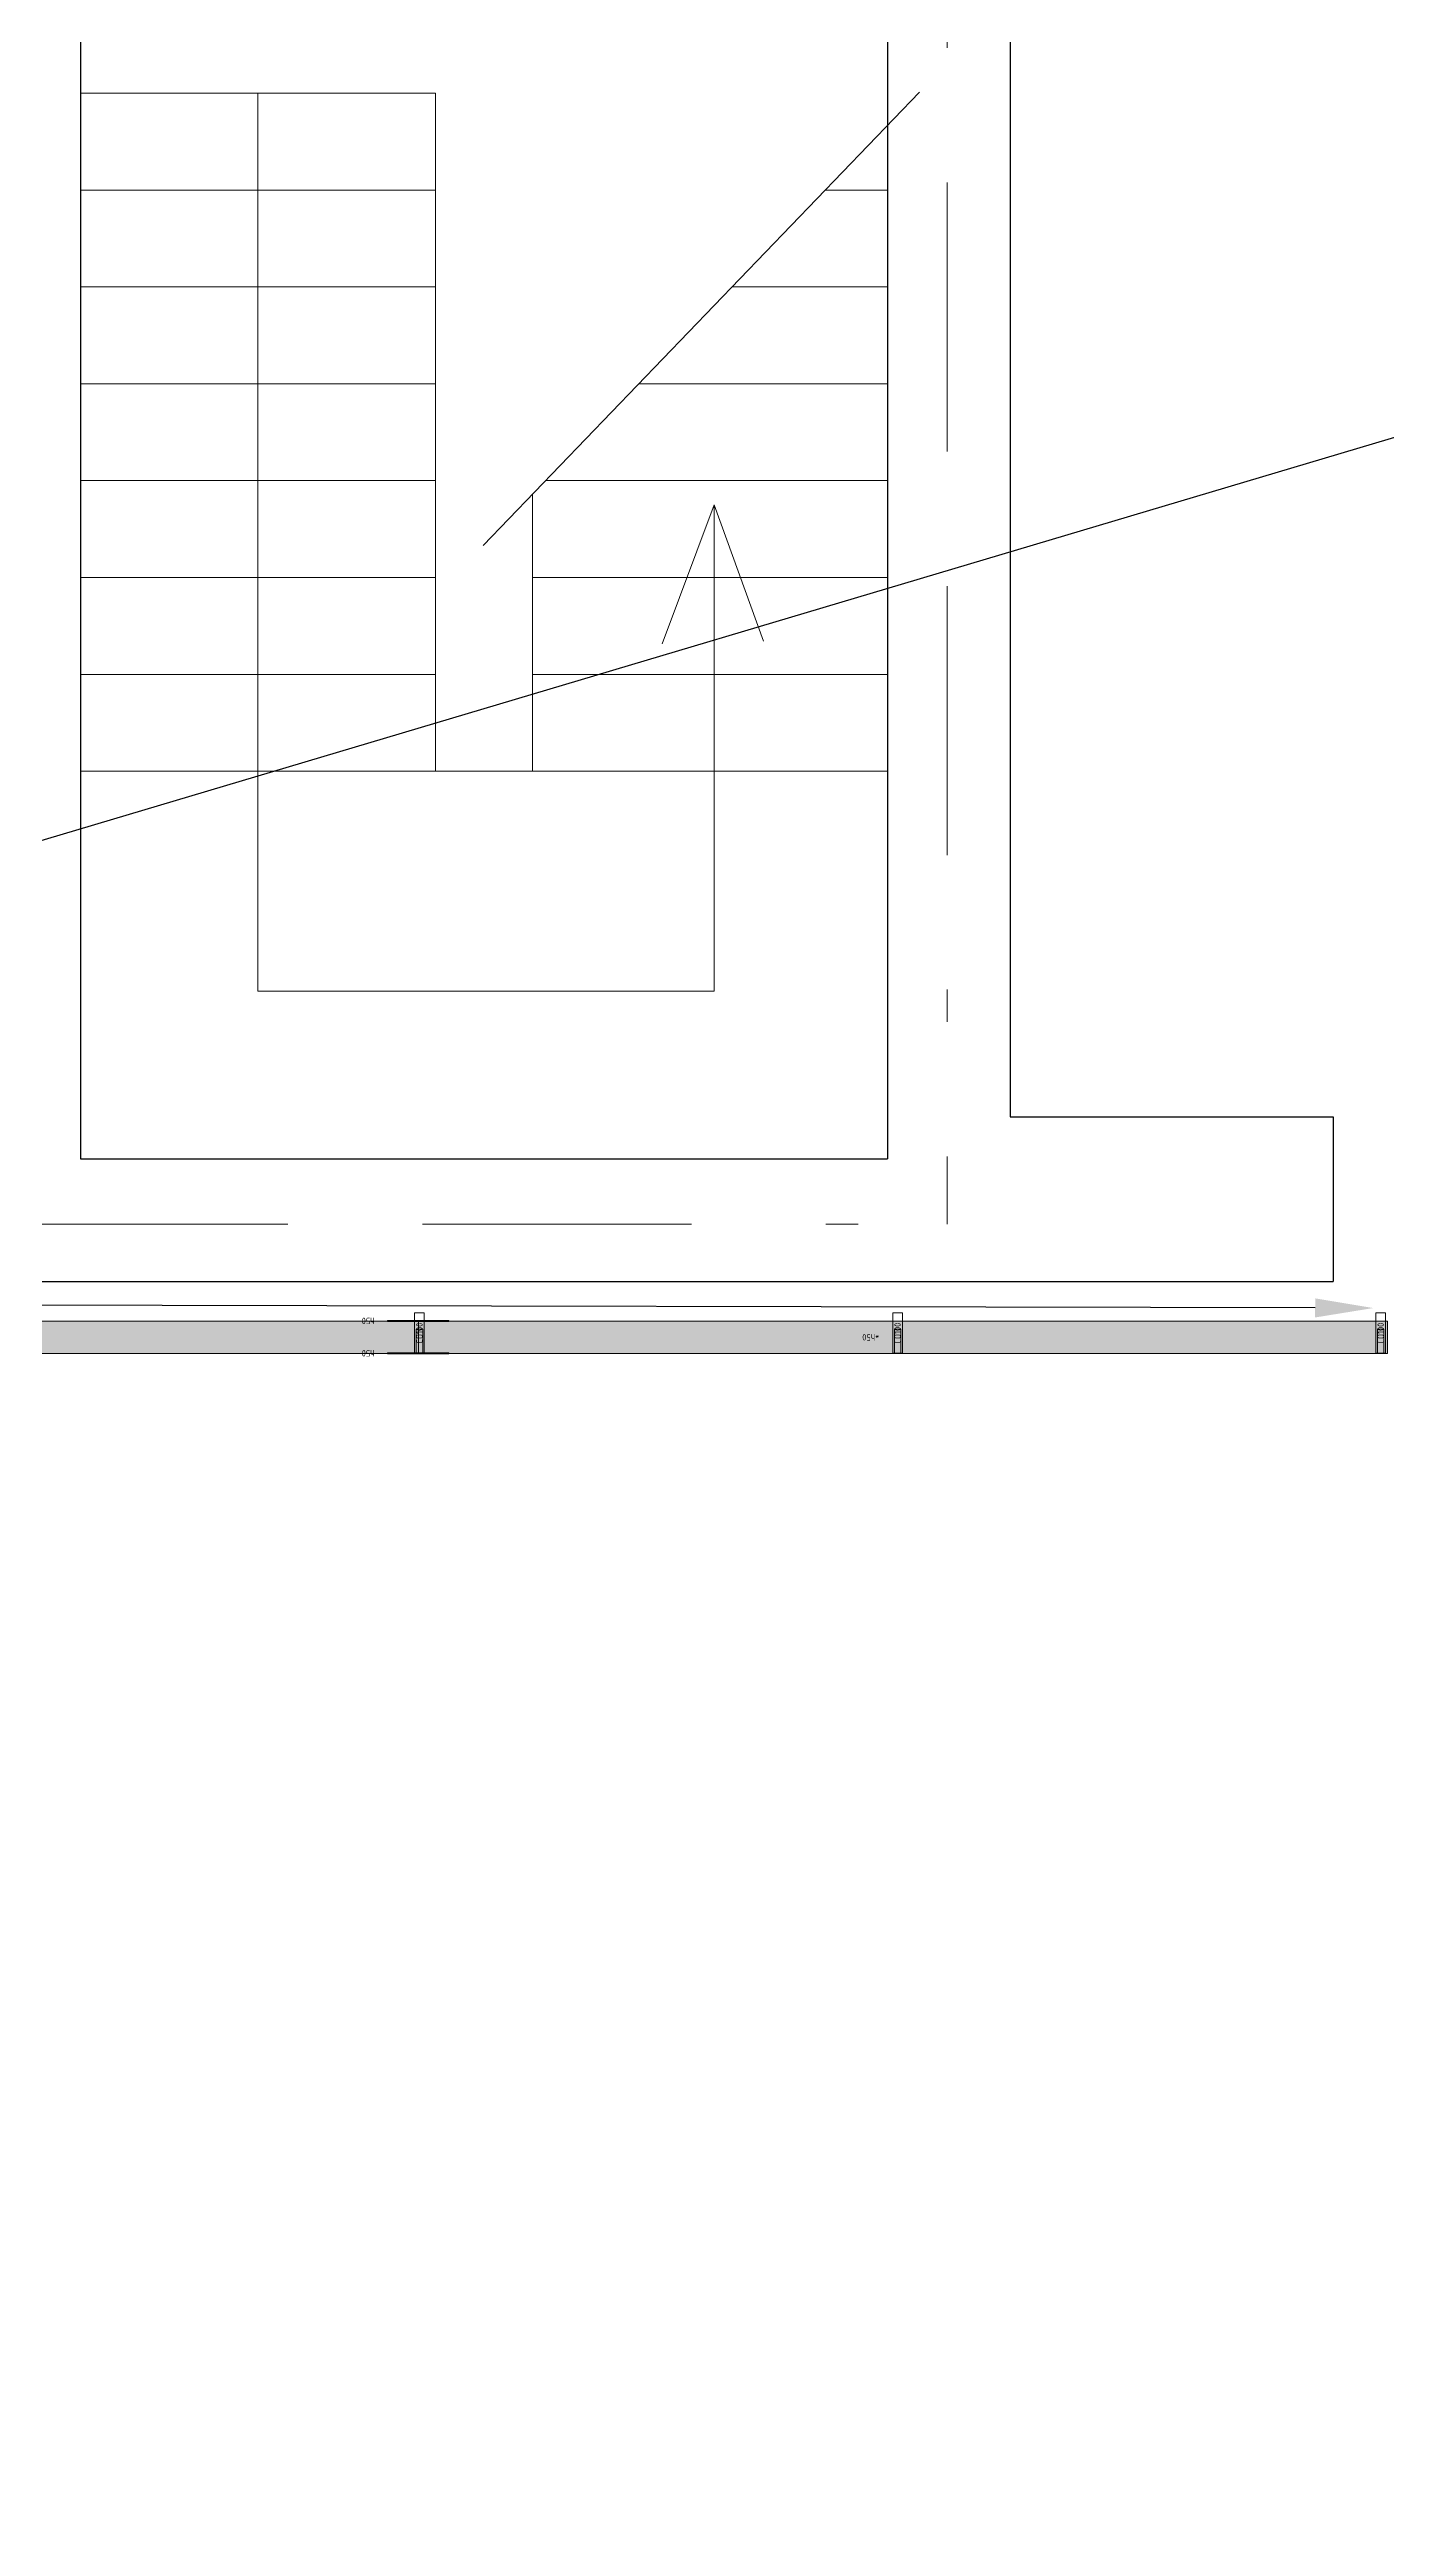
# Model space of a CAD drawing. Header units: metres. Extents: x -472 to 201, y -446 to -235.
# Drawn here: x -163.4 to -159.26, y -326.21 to -318.54 of the extents above; entities that cross this region are included whole.
import ezdxf
from ezdxf import colors
from ezdxf.entities.mleader import LeaderData, LeaderLine
from ezdxf.enums import TextEntityAlignment as Align
from ezdxf.math import Vec2, Vec3

# ---------------------------------------------------------------- set-up
doc = ezdxf.new("R2010")
doc.units = ezdxf.units.M
doc.header["$MEASUREMENT"] = 0
doc.linetypes.add('( Border )', pattern=[1.751, 0.5, -0.25, 0.5, -0.25, 0.001, -0.25])
doc.layers.add('Электрика', color=7, linetype='Continuous')
doc.styles.get("Standard").update_dxf_attribs({"font": 'txt.shx'})
doc.styles.add('Атрибут IEK', font='txt.shx', dxfattribs={"width": 0.8})
pattern_1 = [(0, (-1424.167, 32.5), (65, 54.1667), [86.6667, -43.3333]), (0, (-1424.167, 65), (65, 54.1667), [86.6667, -43.3333]), (90, (-1456.667, 43.333), (-65, 54.1667), [10.8333, -97.5]), (90, (-1435, 43.333), (-65, 54.1667), [10.8333, -97.5]), (45, (-1500, 6e-13), (65, 54.166667), [15.3205, -30.641, 15.3205, -857.9568]), (315, (-1435, 43.333), (65, -54.166667), [15.3205, -30.641, 15.3205, -857.9568])]

# ---------------------------------------------------------------- blocks, each defined once
blk = doc.blocks.new('*U308')
at = {"linetype": 'ByBlock', "lineweight": 0, "transparency": 33554559}
h = blk.add_hatch(dxfattribs=at)
h.set_pattern_fill('SLOTPERF', color=0, scale=130, pattern_type=2)
h.set_pattern_definition(pattern_1)
h.paths.add_polyline_path([(1500, 50), (-1500, 50), (-1500, -50), (1500, -50)])
at = {"color": 0, "linetype": 'ByBlock', "lineweight": -2}
blk.add_lwpolyline([(1500, 50), (-1500, 50), (-1500, -50), (1500, -50)], close=True, dxfattribs=at)
at = {"color": 0, "linetype": 'ByBlock', "lineweight": -2, "style": 'Атрибут IEK', "width": 0.8, "flags": 8}
blk.add_attdef('НАДПИСЬ', text='', height=20, dxfattribs=at).set_placement((100, 0), align=Align.MIDDLE_CENTER)
at = {"color": 0, "linetype": 'ByBlock', "lineweight": -2, "style": 'Атрибут IEK', "width": 0.8, "flags": 9}
for tag, p in [('НАИМЕНОВАНИЕ', (-1779.7, -89.7)), ('АРТИКУЛ', (-1779.7, -119.7))]:
    blk.add_attdef(tag, p, '', height=20, dxfattribs=at)
blk = doc.blocks.new('*U309')
at = {"linetype": 'ByBlock', "lineweight": 0, "transparency": 33554559}
h = blk.add_hatch(dxfattribs=at)
h.set_pattern_fill('SLOTPERF', color=0, scale=130, pattern_type=2)
h.set_pattern_definition(pattern_1)
h.paths.add_polyline_path([(1500, 50), (-1500, 50), (-1500, -50), (1500, -50)])
at = {"color": 0, "linetype": 'ByBlock', "lineweight": -2}
blk.add_lwpolyline([(1500, 50), (-1500, 50), (-1500, -50), (1500, -50)], close=True, dxfattribs=at)
at = {"color": 0, "linetype": 'ByBlock', "lineweight": -2, "style": 'Атрибут IEK', "width": 0.8, "flags": 8}
blk.add_attdef('НАДПИСЬ', text='', height=20, dxfattribs=at).set_placement((100, 0), align=Align.MIDDLE_CENTER)
at = {"color": 0, "linetype": 'ByBlock', "lineweight": -2, "style": 'Атрибут IEK', "width": 0.8, "flags": 9}
for tag, p in [('НАИМЕНОВАНИЕ', (-1779.7, -89.7)), ('АРТИКУЛ', (-1779.7, -119.7))]:
    blk.add_attdef(tag, p, '', height=20, dxfattribs=at)
blk = doc.blocks.new('*U286')
at = {"color": 0, "linetype": 'ByBlock', "lineweight": -2}
blk.add_lwpolyline([(-95, 0), (95, 0), (95, 3), (-95, 3)], close=True, dxfattribs=at)
at = {"color": 0, "linetype": 'ByBlock', "lineweight": -2, "style": 'Атрибут IEK', "width": 0.8, "flags": 8}
blk.add_attdef('НАДПИСЬ', text='', height=20, dxfattribs=at).set_placement((155, 1.5), align=Align.MIDDLE_CENTER)
at = {"color": 0, "linetype": 'ByBlock', "lineweight": -2, "style": 'Атрибут IEK', "width": 0.8, "flags": 9}
for tag, p in [('АРТИКУЛ', (-374.7, -144.7)), ('НАИМЕНОВАНИЕ', (-374.7, -114.7))]:
    blk.add_attdef(tag, p, '', height=20, dxfattribs=at)
blk = doc.blocks.new('*U303')
at = {"color": 0, "linetype": 'ByBlock', "lineweight": -2}
blk.add_lwpolyline([(-95, 0), (95, 0), (95, 3), (-95, 3)], close=True, dxfattribs=at)
at = {"color": 0, "linetype": 'ByBlock', "lineweight": -2, "style": 'Атрибут IEK', "width": 0.8, "flags": 8}
blk.add_attdef('НАДПИСЬ', text='', height=20, dxfattribs=at).set_placement((155, 1.5), align=Align.MIDDLE_CENTER)
at = {"color": 0, "linetype": 'ByBlock', "lineweight": -2, "style": 'Атрибут IEK', "width": 0.8, "flags": 9}
for tag, p in [('АРТИКУЛ', (-374.7, -144.7)), ('НАИМЕНОВАНИЕ', (-374.7, -114.7))]:
    blk.add_attdef(tag, p, '', height=20, dxfattribs=at)
blk = doc.blocks.new('*U287')
at = {"color": 0, "linetype": 'ByBlock', "lineweight": -2}
for points in [[(-15, 0), (15, 0), (15, 125), (-15, 125), (-15, 0)], [(-10, 0), (-10, 75), (10, 75), (10, 0)]]:
    blk.add_lwpolyline(points, dxfattribs=at)
at = {"color": 0, "linetype": 'ByBlock', "lineweight": -2, "style": 'Атрибут IEK', "width": 0.8, "flags": 8}
blk.add_attdef('НАДПИСЬ', text='', height=20, rotation=90, dxfattribs=at).set_placement((0, 62.5), align=Align.MIDDLE_CENTER)
at = {"color": 0, "linetype": 'ByBlock', "lineweight": -2, "style": 'Атрибут IEK', "width": 0.8, "flags": 9}
for tag, p in [('НАИМЕНОВАНИЕ', (-279.7, -89.7)), ('АРТИКУЛ', (-279.7, -119.7))]:
    blk.add_attdef(tag, p, '', height=20, dxfattribs=at)

msp = doc.modelspace()

# ---------------------------------------------------------------- linework, layer by layer
at = {"color": 1, "linetype": '( Border )', "lineweight": 13, "ltscale": 1.666667}
for p in [(-160.6197, -315.9301), (-163.4953, -322.1735)]:
    msp.add_line(p, (-160.6197, -322.1735), dxfattribs=at)
at = {"color": 7, "linetype": 'Continuous', "lineweight": 30}
for p, q in [((-163.3044, -316.5404), (-163.3044, -321.9704)), ((-160.8044, -316.5404), (-160.8044, -321.9704)), ((-160.4244, -316.5404), (-160.4244, -321.8404)), ((-160.4244, -321.8404), (-159.4244, -321.8404)), ((-159.4244, -321.8404), (-159.4244, -322.3504)), ((-163.3044, -321.9704), (-160.8044, -321.9704)), ((-164.6844, -322.3504), (-159.4244, -322.3504))]:
    msp.add_line(p, q, dxfattribs=at)
at = {"color": 7, "linetype": 'Continuous', "lineweight": 0}
for p, q in [((-163.3044, -318.6704), (-162.2044, -318.6704)), ((-162.2044, -318.6704), (-162.2044, -320.7704)), ((-160.7052, -318.6673), (-162.0567, -320.0711)), ((-163.3044, -318.9704), (-162.2044, -318.9704)), ((-160.9971, -318.9704), (-160.8044, -318.9704)), ((-163.3044, -319.2704), (-162.2044, -319.2704)), ((-161.2859, -319.2704), (-160.8044, -319.2704)), ((-163.3044, -319.5704), (-162.2044, -319.5704)), ((-161.5747, -319.5704), (-160.8044, -319.5704)), ((-163.3044, -319.8704), (-162.2044, -319.8704)), ((-161.8635, -319.8704), (-160.8044, -319.8704)), ((-161.9044, -319.9129), (-161.9044, -320.7704)), ((-161.3419, -319.9448), (-161.5022, -320.3763)), ((-161.3419, -319.9448), (-161.1889, -320.368)), ((-163.3044, -320.1704), (-162.2044, -320.1704)), ((-161.9044, -320.1704), (-160.8044, -320.1704)), ((-163.3044, -320.4704), (-162.2044, -320.4704)), ((-161.9044, -320.4704), (-160.8044, -320.4704)), ((-163.3044, -320.7704), (-160.8044, -320.7704))]:
    msp.add_line(p, q, dxfattribs=at)
at = {"color": 7, "linetype": 'Continuous', "lineweight": 0, "flags": 128}
msp.add_lwpolyline([(-162.7544, -318.6704), (-162.7544, -321.4515), (-161.3419, -321.4515), (-161.3419, -319.9448)], dxfattribs=at)

# ---------------------------------------------------------------- block references
at = {"linetype": 'ByBlock', "lineweight": 13}
ref = msp.add_blockref('*U309', (-163.7567, -322.5236), dxfattribs=dict(at, xscale=0.001, yscale=0.001, zscale=0.001, rotation=180))
ref.add_attrib('НАДПИСЬ', '*h50', dxfattribs={"color": 0, "linetype": 'ByBlock', "lineweight": -2, "height": 0.02, "rotation": 180, "style": 'Атрибут IEK', "width": 0.8}).set_placement((-163.8567, -322.5236), align=Align.MIDDLE_CENTER)
ref = msp.add_blockref('*U303', (-162.2581, -322.4714), dxfattribs=dict(at, xscale=0.001, yscale=0.001, zscale=0.001, rotation=180))
ref.add_attrib('НАДПИСЬ', 'h50', dxfattribs={"color": 0, "linetype": 'ByBlock', "lineweight": -2, "height": 0.02, "rotation": 180, "style": 'Атрибут IEK', "width": 0.8}).set_placement((-162.4131, -322.4729), align=Align.MIDDLE_CENTER)
ref = msp.add_blockref('*U287', (-162.2543, -322.573), dxfattribs=dict(at, xscale=0.001, yscale=0.001, zscale=0.001))
ref.add_attrib('НАДПИСЬ', 'CO100', dxfattribs={"color": 0, "linetype": 'ByBlock', "lineweight": -2, "height": 0.02, "rotation": 90, "style": 'Атрибут IEK', "width": 0.8}).set_placement((-162.2543, -322.5105), align=Align.MIDDLE_CENTER)
ref = msp.add_blockref('*U308', (-160.7567, -322.5236), dxfattribs=dict(at, xscale=0.001, yscale=0.001, zscale=0.001, rotation=180))
ref.add_attrib('НАДПИСЬ', '*h50', dxfattribs={"color": 0, "linetype": 'ByBlock', "lineweight": -2, "height": 0.02, "rotation": 180, "style": 'Атрибут IEK', "width": 0.8}).set_placement((-160.8567, -322.5236), align=Align.MIDDLE_CENTER)
ref = msp.add_blockref('*U287', (-160.7735, -322.573), dxfattribs=dict(at, xscale=0.001, yscale=0.001, zscale=0.001))
ref.add_attrib('НАДПИСЬ', 'CO100', dxfattribs={"color": 0, "linetype": 'ByBlock', "lineweight": -2, "height": 0.02, "rotation": 90, "style": 'Атрибут IEK', "width": 0.8}).set_placement((-160.7735, -322.5105), align=Align.MIDDLE_CENTER)
ref = msp.add_blockref('*U287', (-159.2774, -322.573), dxfattribs=dict(at, xscale=0.001, yscale=0.001, zscale=0.001))
ref.add_attrib('НАДПИСЬ', 'CO100', dxfattribs={"color": 0, "linetype": 'ByBlock', "lineweight": -2, "height": 0.02, "rotation": 90, "style": 'Атрибут IEK', "width": 0.8}).set_placement((-159.2774, -322.5105), align=Align.MIDDLE_CENTER)
ref = msp.add_blockref('*U286', (-162.2581, -322.5715), dxfattribs=dict(at, xscale=0.001, yscale=0.001, zscale=0.001, rotation=180))
ref.add_attrib('НАДПИСЬ', 'h50', dxfattribs={"color": 0, "linetype": 'ByBlock', "lineweight": -2, "height": 0.02, "rotation": 180, "style": 'Атрибут IEK', "width": 0.8}).set_placement((-162.4131, -322.573), align=Align.MIDDLE_CENTER)

# ---------------------------------------------------------------- leaders
at = {"layer": 'Электрика', "lineweight": 13}
ml = msp.add_multileader_mtext('Standard', dxfattribs=at)
ml.set_content('Лоток 100х50, \\Pкрепление С-образным подвесом, шаг 1.5м', color=256)
ml.set_leader_properties()
ml.build(insert=Vec2(0, 0))
ml.multileader.update_dxf_attribs({"text_right_attachment_type": 6, "dogleg_length": 0.36, "arrow_head_size": 0.18})
ctx = ml.context
ctx.base_point, ctx.char_height, ctx.arrow_head_size, ctx.landing_gap_size, ctx.plane_origin = Vec3(-158.6947, -319.6822), 0.18, 0.18, 0.09, Vec3(-160.6943, -324.7335)
ctx.right_attachment, ctx.text_align_type = 6, 2
notes = []
notes.append((ctx, [(0, (1, 1, 0), (-159.0547, -319.6822), (1, 0), 0.36, [(2, [(-149.7964, -316.6095), (-149.7775, -322.2393)], 0, []), (4, [(-159.3003, -322.433), (-168.2217, -322.4147)], 0, [])])]))
ctx.mtext.insert, ctx.mtext.width, ctx.mtext.alignment, ctx.mtext.flow_direction = Vec3(-151.9447, -319.5772), 10.739437, 3, 5
ml = msp.add_multileader_mtext('Standard', dxfattribs=at)
ml.set_content('Лоток 100х50, \\Pкрепление С-образным подвесом, шаг 1.5м', color=256)
ml.set_leader_properties()
ml.build(insert=Vec2(0, 0))
ml.multileader.update_dxf_attribs({"text_right_attachment_type": 6, "dogleg_length": 0.36, "arrow_head_size": 0.18})
ctx = ml.context
ctx.base_point, ctx.char_height, ctx.arrow_head_size, ctx.landing_gap_size, ctx.plane_origin = Vec3(-157.9373, -324.8339), 0.18, 0.18, 0.09, Vec3(-159.9369, -329.8852)
ctx.right_attachment, ctx.text_align_type = 6, 2
notes.append((ctx, [(0, (1, 1, 0), (-158.2973, -324.8339), (1, 0), 0.36, [(2, [(-149.9859, -322.583), (-149.8625, -328.6444)], 0, []), (4, [(-158.9274, -322.6089), (-159.0459, -322.705), (-159.0475, -329.5471)], 0, [])])]))
ctx.mtext.insert, ctx.mtext.width, ctx.mtext.alignment, ctx.mtext.flow_direction = Vec3(-151.1873, -324.7289), 10.739437, 3, 5
for ctx, leaders in notes:
    for number, flags, end, landing, length, lines in leaders:
        leader = LeaderData()
        leader.index, (leader.has_last_leader_line, leader.has_dogleg_vector, leader.attachment_direction) = number, flags
        leader.last_leader_point, leader.dogleg_vector, leader.dogleg_length = Vec3(end), Vec3(landing), length
        for number, points, colour, breaks in lines:
            line = LeaderLine()
            line.index, line.vertices, line.color, line.breaks = number, Vec3.list(points), colors.encode_raw_color(colour), breaks
            leader.lines.append(line)
        ctx.leaders.append(leader)

doc.saveas('drawing.dxf')
